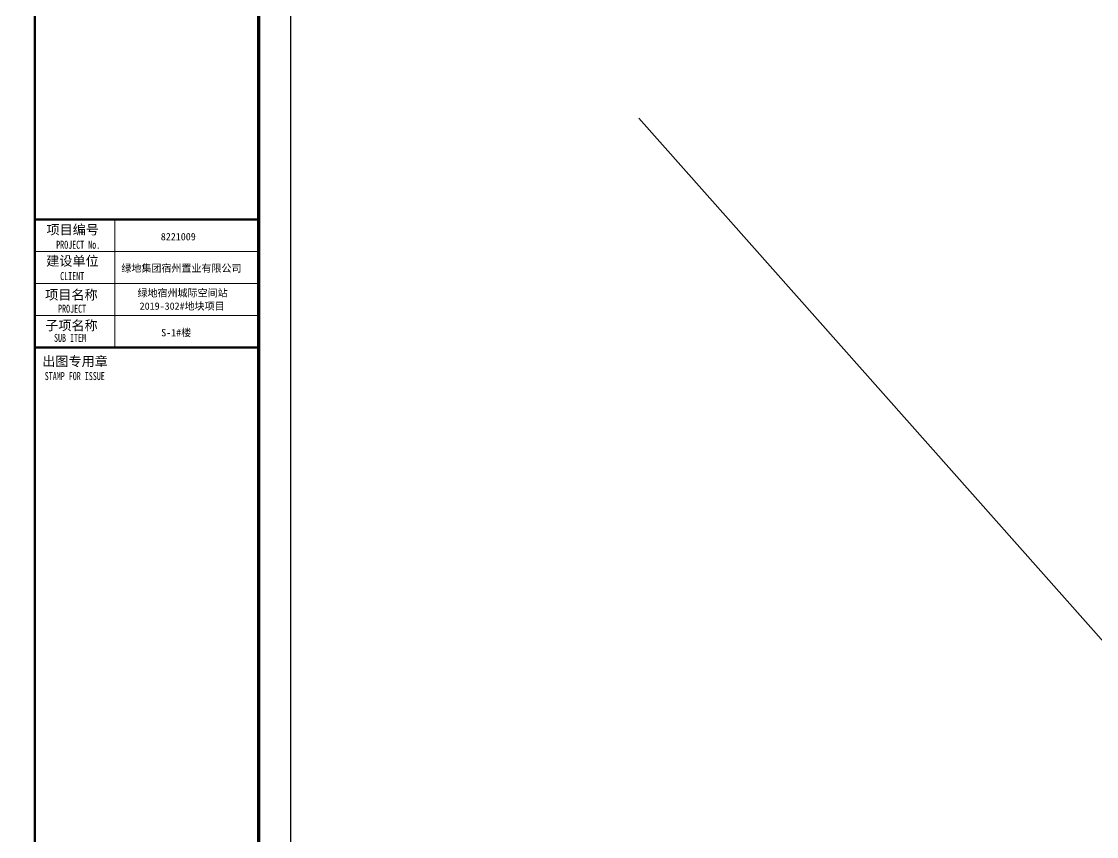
# Model space of a CAD drawing. Extents: x 169490 to 7584583, y -2399407 to 1374371.
# Drawn here: x 631624 to 648410, y 475692 to 488426 of the extents above; entities that cross this region are included whole.
import ezdxf

# ---------------------------------------------------------------- set-up
doc = ezdxf.new("R2010")
doc.units = 0
doc.header["$LTSCALE"] = 100
doc.layers.get('0').update_dxf_attribs({"linetype": 'CONTINUOUS'})
for name, color, linetype in [('TEXT', 7, 'CONTINUOUS'), ('图框', 140, 'CONTINUOUS'), ('图签文字', 147, 'CONTINUOUS')]:
    doc.layers.add(name, color=color, linetype=linetype)
doc.layers.add('图签', color=147, linetype='CONTINUOUS', lineweight=18)
doc.styles.add('宋体', font='')
doc.styles.add('建筑图签-1', font='simhei.ttf', dxfattribs={"width": 0.7})
doc.styles.get('宋体').set_extended_font_data('SimSun')

# ---------------------------------------------------------------- blocks, each defined once
blk = doc.blocks.new('tq123')
at = {"layer": '图框'}
for points, const_width in [([(-6995, 0), (-6995, 57400)], 70), ([(-6995, 35100), (5, 35100)], 70), ([(-6995, 35100), (5, 35100)], 70), ([(-4495, 31100), (-4495, 35100)], 35), ([(-6995, 34100), (5, 34100)], 35), ([(-6995, 33100), (5, 33100)], 35), ([(-6995, 32100), (5, 32100)], 35), ([(5, 31100), (-6995, 31100)], 70)]:
    blk.add_lwpolyline(points, dxfattribs=dict(at, const_width=const_width))
at = {"layer": '图框', "style": '建筑图签-1', "width": 0.7}
for s, p in [('PROJECT No.', (-6325, 34185, -1799)), ('CLIENT', (-6201, 33206)), ('PROJECT', (-6266, 32187)), ('SUB ITEM', (-6393, 31276)), ('STAMP FOR ISSUE', (-6682, 30081))]:
    blk.add_text(s, height=250, dxfattribs=at).set_placement(p)
at = {"layer": '图签', "color": 2, "style": '宋体'}
for s, height, p in [('8221009', 229.3, (-3058, 34448)), ('绿地集团宿州置业有限公司', 229.34, (-4290, 33462)), ('绿地宿州城际空间站', 229.3, (-3785, 32688)), ('2019-302#地块项目', 229.34, (-3718, 32279)), ('S-1#楼', 229.3, (-3046, 31448))]:
    blk.add_text(s, height=height, dxfattribs=at).set_placement(p)
at = {"layer": '图签文字', "color": 7, "style": '建筑图签-1'}
for s, p in [('项目编号', (-6627, 34632)), ('建设单位', (-6635, 33655)), ('项目名称', (-6668, 32597)), ('子项名称', (-6668, 31640)), ('出图专用章', (-6759, 30518))]:
    blk.add_text(s, height=300, dxfattribs=at).set_placement(p)

msp = doc.modelspace()

# ---------------------------------------------------------------- linework, layer by layer
at = {"layer": 'TEXT', "color": 1}
msp.add_lwpolyline([(641265.3, 486915.7), (651026.6, 475903.8), (665196.3, 509568.8)], dxfattribs=at)
at = {"layer": '图框'}
msp.add_lwpolyline([(593777.8, 467282.6), (635827.8, 467282.6), (635827.8, 496982.6), (593777.8, 496982.6)], close=True, dxfattribs=at)
at = {"layer": '图框', "const_width": 50}
msp.add_lwpolyline([(595027.8, 467782.6), (635327.8, 467782.6), (635327.8, 496482.6), (595027.8, 496482.6)], close=True, dxfattribs=at)

# ---------------------------------------------------------------- block references
at = {"xscale": 0.5, "yscale": 0.5, "zscale": 0.5}
msp.add_blockref('tq123', (635327.8, 467782.6), dxfattribs=at)

doc.saveas('drawing.dxf')
